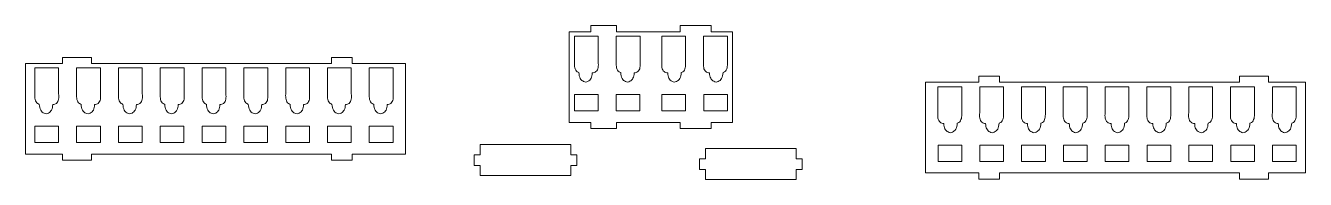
# Model space of a CAD drawing. Header units: millimetres. Extents: x -566 to 8079, y -1523 to 3979.
# Drawn here: x 5930 to 6567, y -531 to -455 of the extents above; entities that cross this region are included whole.
import ezdxf
from ezdxf.lldxf.tags import DXFTag

# ---------------------------------------------------------------- set-up
doc = ezdxf.new("R2010")
doc.units = ezdxf.units.MM
tags = doc.linetypes.add('CENTER', pattern=[10.16, 6.35, -1.27, 1.27, -1.27]).pattern_tags.tags
tags[10:11] = [DXFTag(74, 4), DXFTag(75, 0), DXFTag(340, '0'), DXFTag(46, 1.0), DXFTag(50, 0.0), DXFTag(44, 0.0), DXFTag(45, 0.0)]
tags[8:9] = [DXFTag(74, 4), DXFTag(75, 0), DXFTag(340, '0'), DXFTag(46, 1.0), DXFTag(50, 0.0), DXFTag(44, 0.0), DXFTag(45, 0.0)]
tags[6:7] = [DXFTag(74, 4), DXFTag(75, 0), DXFTag(340, '0'), DXFTag(46, 1.0), DXFTag(50, 0.0), DXFTag(44, 0.0), DXFTag(45, 0.0)]
tags[4:5] = [DXFTag(74, 4), DXFTag(75, 0), DXFTag(340, '0'), DXFTag(46, 1.0), DXFTag(50, 0.0), DXFTag(44, 0.0), DXFTag(45, 0.0)]

# ---------------------------------------------------------------- blocks, each defined once
blk = doc.blocks.new('DWG10')
at = {"color": 7, "linetype": 'Continuous', "lineweight": 15}
for p, q in [((122.33, 822.49), (122.33, 867.49)), ((133.04, 867.49), (122.33, 867.49)), ((133.04, 867.49), (133.04, 870.49)), ((133.04, 870.49), (145.73, 870.49)), ((145.73, 867.49), (145.73, 870.49)), ((177.5, 867.49), (145.73, 867.49)), ((177.5, 867.49), (177.5, 870.49)), ((177.5, 870.49), (192.9, 870.49)), ((192.9, 867.49), (192.9, 870.49)), ((203.51, 867.49), (192.9, 867.49)), ((203.51, 822.49), (203.51, 867.49)), ((124.85, 865.32), (124.85, 852.25)), ((136.71, 865.32), (124.85, 865.32)), ((136.71, 852.4), (136.71, 865.32)), ((145.65, 865.32), (145.65, 852.25)), ((157.51, 865.32), (145.65, 865.32)), ((157.51, 852.4), (157.51, 865.32)), ((180.2, 865.32), (168.33, 865.32)), ((168.33, 865.32), (168.33, 852.4)), ((180.2, 852.25), (180.2, 865.32)), ((201, 865.32), (189.13, 865.32)), ((189.13, 865.32), (189.13, 852.4)), ((201, 852.25), (201, 865.32)), ((-129.86, 851.74), (-129.86, 854.74)), ((-129.86, 854.74), (-115.36, 854.74)), ((-115.36, 851.74), (-115.36, 854.74)), ((4.01, 851.74), (4.01, 854.74)), ((4.01, 854.74), (14.32, 854.74)), ((14.32, 851.74), (14.32, 854.74)), ((-148.17, 806.74), (-148.17, 851.74)), ((-129.86, 851.74), (-148.17, 851.74)), ((-131.73, 849.57), (-143.59, 849.57)), ((-143.59, 849.57), (-143.59, 836.5)), ((-131.73, 836.65), (-131.73, 849.57)), ((-110.93, 849.57), (-122.79, 849.57)), ((-122.79, 849.57), (-122.79, 836.5)), ((4.01, 851.74), (-115.36, 851.74)), ((-110.93, 836.65), (-110.93, 849.57)), ((-90.13, 849.57), (-101.99, 849.57)), ((-101.99, 849.57), (-101.99, 836.5)), ((-90.13, 836.65), (-90.13, 849.57)), ((-81.19, 849.57), (-81.19, 836.5)), ((-69.33, 849.57), (-81.19, 849.57)), ((-69.33, 836.65), (-69.33, 849.57)), ((-60.39, 849.57), (-60.39, 836.5)), ((-48.53, 849.57), (-60.39, 849.57)), ((-48.53, 836.65), (-48.53, 849.57)), ((-39.59, 849.57), (-39.59, 836.5)), ((-27.73, 849.57), (-39.59, 849.57)), ((-27.73, 836.65), (-27.73, 849.57)), ((-18.79, 849.57), (-18.79, 836.5)), ((-6.93, 849.57), (-18.79, 849.57)), ((-6.93, 836.65), (-6.93, 849.57)), ((2.01, 849.57), (2.01, 836.5)), ((13.87, 849.57), (2.01, 849.57)), ((13.87, 836.65), (13.87, 849.57)), ((40.84, 851.74), (14.32, 851.74)), ((22.81, 849.57), (22.81, 836.5)), ((34.67, 849.57), (22.81, 849.57)), ((34.67, 836.65), (34.67, 849.57)), ((40.84, 806.74), (40.84, 851.74)), ((299.51, 797.36), (299.51, 842.36)), ((326.03, 842.36), (299.51, 842.36)), ((326.03, 842.36), (326.03, 845.36)), ((326.03, 845.36), (336.34, 845.36)), ((336.34, 842.36), (336.34, 845.36)), ((455.71, 842.36), (336.34, 842.36)), ((455.71, 842.36), (455.71, 845.36)), ((455.71, 845.36), (470.21, 845.36)), ((470.21, 842.36), (470.21, 845.36)), ((488.52, 842.36), (470.21, 842.36)), ((488.52, 797.36), (488.52, 842.36)), ((136.65, 836.26), (124.85, 836.26)), ((124.85, 836.26), (124.85, 828.26)), ((136.65, 828.26), (136.65, 836.26)), ((157.45, 836.26), (145.65, 836.26)), ((145.65, 836.26), (145.65, 828.26)), ((157.45, 828.26), (157.45, 836.26)), ((168.4, 836.26), (168.4, 828.26)), ((180.2, 836.26), (168.4, 836.26)), ((180.2, 828.26), (180.2, 836.26)), ((189.2, 836.26), (189.2, 828.26)), ((201, 836.26), (189.2, 836.26)), ((201, 828.26), (201, 836.26)), ((317.54, 840.19), (305.68, 840.19)), ((305.68, 840.19), (305.68, 827.28)), ((317.54, 827.12), (317.54, 840.19)), ((338.34, 840.19), (326.48, 840.19)), ((326.48, 840.19), (326.48, 827.28)), ((338.34, 827.12), (338.34, 840.19)), ((359.14, 840.19), (347.28, 840.19)), ((347.28, 840.19), (347.28, 827.28)), ((359.14, 827.12), (359.14, 840.19)), ((379.94, 840.19), (368.08, 840.19)), ((368.08, 840.19), (368.08, 827.28)), ((379.94, 827.12), (379.94, 840.19)), ((400.74, 840.19), (388.88, 840.19)), ((388.88, 840.19), (388.88, 827.28)), ((400.74, 827.12), (400.74, 840.19)), ((421.54, 840.19), (409.68, 840.19)), ((409.68, 840.19), (409.68, 827.28)), ((421.54, 827.12), (421.54, 840.19)), ((442.34, 840.19), (430.48, 840.19)), ((430.48, 840.19), (430.48, 827.28)), ((442.34, 827.12), (442.34, 840.19)), ((463.14, 840.19), (451.28, 840.19)), ((451.28, 840.19), (451.28, 827.28)), ((463.14, 827.12), (463.14, 840.19)), ((483.94, 840.19), (472.08, 840.19)), ((472.08, 840.19), (472.08, 827.28)), ((483.94, 827.12), (483.94, 840.19)), ((124.85, 828.26), (136.65, 828.26)), ((145.65, 828.26), (157.45, 828.26)), ((168.4, 828.26), (180.2, 828.26)), ((189.2, 828.26), (201, 828.26)), ((133.04, 822.49), (122.33, 822.49)), ((133.04, 819.49), (133.04, 822.49)), ((177.5, 822.49), (145.73, 822.49)), ((145.73, 819.49), (145.73, 822.49)), ((177.5, 819.49), (177.5, 822.49)), ((203.51, 822.49), (192.9, 822.49)), ((192.9, 819.49), (192.9, 822.49)), ((-131.79, 820.51), (-143.59, 820.51)), ((-143.59, 820.51), (-143.59, 812.51)), ((-131.79, 812.51), (-131.79, 820.51)), ((-110.99, 820.51), (-122.79, 820.51)), ((-122.79, 820.51), (-122.79, 812.51)), ((-110.99, 812.51), (-110.99, 820.51)), ((-90.19, 820.51), (-101.99, 820.51)), ((-101.99, 820.51), (-101.99, 812.51)), ((-90.19, 812.51), (-90.19, 820.51)), ((-69.39, 820.51), (-81.19, 820.51)), ((-81.19, 820.51), (-81.19, 812.51)), ((-69.39, 812.51), (-69.39, 820.51)), ((-48.59, 820.51), (-60.39, 820.51)), ((-60.39, 820.51), (-60.39, 812.51)), ((-48.59, 812.51), (-48.59, 820.51)), ((-27.79, 820.51), (-39.59, 820.51)), ((-39.59, 820.51), (-39.59, 812.51)), ((-27.79, 812.51), (-27.79, 820.51)), ((-6.99, 820.51), (-18.79, 820.51)), ((-18.79, 820.51), (-18.79, 812.51)), ((-6.99, 812.51), (-6.99, 820.51)), ((13.81, 820.51), (2.01, 820.51)), ((2.01, 820.51), (2.01, 812.51)), ((13.81, 812.51), (13.81, 820.51)), ((34.61, 820.51), (22.81, 820.51)), ((22.81, 820.51), (22.81, 812.51)), ((34.61, 812.51), (34.61, 820.51)), ((145.73, 819.49), (133.04, 819.49)), ((192.9, 819.49), (177.5, 819.49)), ((-143.59, 812.51), (-131.79, 812.51)), ((-122.79, 812.51), (-110.99, 812.51)), ((-101.99, 812.51), (-90.19, 812.51)), ((-81.19, 812.51), (-69.39, 812.51)), ((-60.39, 812.51), (-48.59, 812.51)), ((-39.59, 812.51), (-27.79, 812.51)), ((-18.79, 812.51), (-6.99, 812.51)), ((2.01, 812.51), (13.81, 812.51)), ((22.81, 812.51), (34.61, 812.51)), ((78.03, 811.41), (123.03, 811.41)), ((78.03, 806.41), (78.03, 811.41)), ((123.03, 806.41), (123.03, 811.41)), ((235.14, 809.43), (190.14, 809.43)), ((190.14, 809.43), (190.14, 804.43)), ((235.14, 809.43), (235.14, 804.43)), ((317.54, 811.13), (305.74, 811.13)), ((305.74, 811.13), (305.74, 803.13)), ((317.54, 803.13), (317.54, 811.13)), ((326.54, 811.13), (326.54, 803.13)), ((338.34, 811.13), (326.54, 811.13)), ((338.34, 803.13), (338.34, 811.13)), ((347.34, 811.13), (347.34, 803.13)), ((359.14, 811.13), (347.34, 811.13)), ((359.14, 803.13), (359.14, 811.13)), ((379.94, 811.13), (368.14, 811.13)), ((368.14, 811.13), (368.14, 803.13)), ((379.94, 803.13), (379.94, 811.13)), ((388.94, 811.13), (388.94, 803.13)), ((400.74, 811.13), (388.94, 811.13)), ((400.74, 803.13), (400.74, 811.13)), ((409.74, 811.13), (409.74, 803.13)), ((421.54, 811.13), (409.74, 811.13)), ((421.54, 803.13), (421.54, 811.13)), ((430.54, 811.13), (430.54, 803.13)), ((442.34, 811.13), (430.54, 811.13)), ((442.34, 803.13), (442.34, 811.13)), ((451.34, 811.13), (451.34, 803.13)), ((463.14, 811.13), (451.34, 811.13)), ((463.14, 803.13), (463.14, 811.13)), ((472.14, 811.13), (472.14, 803.13)), ((483.94, 811.13), (472.14, 811.13)), ((483.94, 803.13), (483.94, 811.13)), ((-129.86, 806.74), (-148.17, 806.74)), ((-129.86, 803.74), (-129.86, 806.74)), ((-115.36, 803.74), (-129.86, 803.74)), ((4.01, 806.74), (-115.36, 806.74)), ((-115.36, 803.74), (-115.36, 806.74)), ((4.01, 803.74), (4.01, 806.74)), ((14.32, 803.74), (4.01, 803.74)), ((40.84, 806.74), (14.32, 806.74)), ((14.32, 803.74), (14.32, 806.74)), ((75.03, 801.11), (75.03, 806.41)), ((75.03, 806.41), (78.03, 806.41)), ((126.03, 806.41), (123.03, 806.41)), ((126.03, 801.11), (126.03, 806.41)), ((187.14, 804.43), (187.14, 799.13)), ((187.14, 804.43), (190.14, 804.43)), ((238.14, 804.43), (235.14, 804.43)), ((238.14, 804.43), (238.14, 799.13)), ((305.74, 803.13), (317.54, 803.13)), ((326.54, 803.13), (338.34, 803.13)), ((347.34, 803.13), (359.14, 803.13)), ((368.14, 803.13), (379.94, 803.13)), ((388.94, 803.13), (400.74, 803.13)), ((409.74, 803.13), (421.54, 803.13)), ((430.54, 803.13), (442.34, 803.13)), ((451.34, 803.13), (463.14, 803.13)), ((472.14, 803.13), (483.94, 803.13)), ((75.03, 801.11), (78.03, 801.11)), ((78.03, 796.11), (78.03, 801.11)), ((78.03, 796.11), (123.03, 796.11)), ((123.03, 796.11), (123.03, 801.11)), ((126.03, 801.11), (123.03, 801.11)), ((187.14, 799.13), (190.14, 799.13)), ((190.14, 799.13), (190.14, 794.19)), ((238.14, 799.13), (235.14, 799.13)), ((235.14, 799.13), (235.14, 794.19)), ((326.03, 797.36), (299.51, 797.36)), ((326.03, 794.36), (326.03, 797.36)), ((455.71, 797.36), (336.34, 797.36)), ((336.34, 794.36), (336.34, 797.36)), ((455.71, 794.36), (455.71, 797.36)), ((488.52, 797.36), (470.21, 797.36)), ((470.21, 794.36), (470.21, 797.36)), ((235.14, 794.19), (190.14, 794.19)), ((336.34, 794.36), (326.03, 794.36)), ((470.21, 794.36), (455.71, 794.36))]:
    blk.add_line(p, q, dxfattribs=at)
for points, knots in [([(124.85, 852.25), (124.84, 851.36), (124.83, 850.02), (125.4, 848.41), (126.15, 847.53), (126.78, 847.28), (127.07, 847.17)], [0, 0, 0, 0, 0.443219, 0.661417, 0.84819, 1, 1, 1, 1]), ([(127.07, 847.17), (127.11, 846.63), (127.19, 845.63), (127.68, 844.28), (128.45, 843.32), (129.45, 842.71), (130.17, 842.56), (130.55, 842.49)], [0, 0, 0, 0, 0.253744, 0.467293, 0.657575, 0.821171, 1, 1, 1, 1]), ([(130.55, 842.49), (130.92, 842.59), (131.63, 842.77), (132.57, 843.42), (133.26, 844.36), (133.68, 845.62), (133.73, 846.54), (133.76, 847.03)], [0, 0, 0, 0, 0.188339, 0.360622, 0.548235, 0.756252, 1, 1, 1, 1]), ([(133.76, 847.03), (134.1, 847.07), (134.75, 847.14), (135.67, 847.64), (136.38, 848.55), (136.86, 850.2), (136.77, 851.52), (136.71, 852.4)], [0, 0, 0, 0, 0.146796, 0.277876, 0.437244, 0.623411, 1, 1, 1, 1]), ([(145.65, 852.25), (145.64, 851.36), (145.63, 850.02), (146.2, 848.41), (146.95, 847.53), (147.58, 847.28), (147.87, 847.17)], [0, 0, 0, 0, 0.443219, 0.661417, 0.84819, 1, 1, 1, 1]), ([(147.87, 847.17), (147.91, 846.63), (147.99, 845.63), (148.48, 844.28), (149.25, 843.32), (150.25, 842.71), (150.97, 842.56), (151.35, 842.49)], [0, 0, 0, 0, 0.253745, 0.467295, 0.657574, 0.821171, 1, 1, 1, 1]), ([(151.35, 842.49), (151.72, 842.59), (152.43, 842.77), (153.37, 843.42), (154.06, 844.36), (154.48, 845.62), (154.53, 846.54), (154.56, 847.03)], [0, 0, 0, 0, 0.188339, 0.360621, 0.548237, 0.756252, 1, 1, 1, 1]), ([(154.56, 847.03), (154.9, 847.07), (155.55, 847.14), (156.47, 847.64), (157.18, 848.55), (157.66, 850.2), (157.57, 851.52), (157.51, 852.4)], [0, 0, 0, 0, 0.146793, 0.277873, 0.437242, 0.62341, 1, 1, 1, 1]), ([(168.33, 852.4), (168.27, 851.52), (168.19, 850.2), (168.67, 848.55), (169.37, 847.64), (170.29, 847.14), (170.94, 847.07), (171.29, 847.03)], [0, 0, 0, 0, 0.37659, 0.562758, 0.722127, 0.853207, 1, 1, 1, 1]), ([(171.29, 847.03), (171.31, 846.54), (171.36, 845.62), (171.78, 844.36), (172.47, 843.42), (173.41, 842.77), (174.13, 842.59), (174.5, 842.49)], [0, 0, 0, 0, 0.243748, 0.451763, 0.639379, 0.811661, 1, 1, 1, 1]), ([(174.5, 842.49), (174.88, 842.56), (175.6, 842.71), (176.59, 843.32), (177.37, 844.28), (177.86, 845.63), (177.93, 846.63), (177.98, 847.17)], [0, 0, 0, 0, 0.178829, 0.342426, 0.532705, 0.746255, 1, 1, 1, 1]), ([(177.98, 847.17), (178.26, 847.28), (178.9, 847.53), (179.64, 848.41), (180.22, 850.02), (180.21, 851.36), (180.2, 852.25)], [0, 0, 0, 0, 0.1518058, 0.3385826, 0.556781, 1, 1, 1, 1]), ([(189.13, 852.4), (189.07, 851.52), (188.99, 850.2), (189.47, 848.55), (190.17, 847.64), (191.09, 847.14), (191.74, 847.07), (192.09, 847.03)], [0, 0, 0, 0, 0.376589, 0.562756, 0.722124, 0.853204, 1, 1, 1, 1]), ([(192.09, 847.03), (192.11, 846.54), (192.16, 845.62), (192.58, 844.36), (193.27, 843.42), (194.21, 842.77), (194.93, 842.59), (195.3, 842.49)], [0, 0, 0, 0, 0.243748, 0.451765, 0.639378, 0.811661, 1, 1, 1, 1]), ([(195.3, 842.49), (195.68, 842.56), (196.4, 842.71), (197.39, 843.32), (198.17, 844.28), (198.66, 845.63), (198.73, 846.63), (198.78, 847.17)], [0, 0, 0, 0, 0.1788291, 0.3424258, 0.5327072, 0.7462548, 1, 1, 1, 1]), ([(198.78, 847.17), (199.06, 847.28), (199.7, 847.53), (200.44, 848.41), (201.02, 850.02), (201.01, 851.36), (201, 852.25)], [0, 0, 0, 0, 0.15181, 0.338583, 0.556781, 1, 1, 1, 1]), ([(-143.59, 836.5), (-143.6, 835.61), (-143.61, 834.28), (-143.04, 832.66), (-142.29, 831.78), (-141.66, 831.53), (-141.37, 831.42)], [0, 0, 0, 0, 0.443219, 0.6614174, 0.8481942, 1, 1, 1, 1]), ([(-134.68, 831.28), (-134.34, 831.32), (-133.69, 831.39), (-132.77, 831.89), (-132.06, 832.8), (-131.58, 834.45), (-131.67, 835.77), (-131.73, 836.65)], [0, 0, 0, 0, 0.146798, 0.277883, 0.437239, 0.623408, 1, 1, 1, 1]), ([(-122.79, 836.5), (-122.8, 835.61), (-122.81, 834.28), (-122.24, 832.66), (-121.49, 831.78), (-120.86, 831.53), (-120.57, 831.42)], [0, 0, 0, 0, 0.443219, 0.6614174, 0.8481942, 1, 1, 1, 1]), ([(-113.88, 831.28), (-113.54, 831.32), (-112.89, 831.39), (-111.97, 831.89), (-111.26, 832.8), (-110.78, 834.45), (-110.87, 835.77), (-110.93, 836.65)], [0, 0, 0, 0, 0.146798, 0.277883, 0.437239, 0.623408, 1, 1, 1, 1]), ([(-101.99, 836.5), (-102, 835.61), (-102.01, 834.28), (-101.44, 832.66), (-100.69, 831.78), (-100.06, 831.53), (-99.77, 831.42)], [0, 0, 0, 0, 0.443219, 0.6614174, 0.8481942, 1, 1, 1, 1]), ([(-93.08, 831.28), (-92.74, 831.32), (-92.09, 831.39), (-91.17, 831.89), (-90.46, 832.8), (-89.98, 834.45), (-90.07, 835.77), (-90.13, 836.65)], [0, 0, 0, 0, 0.146798, 0.277883, 0.437239, 0.623408, 1, 1, 1, 1]), ([(-81.19, 836.5), (-81.2, 835.61), (-81.21, 834.28), (-80.64, 832.66), (-79.89, 831.78), (-79.26, 831.53), (-78.97, 831.42)], [0, 0, 0, 0, 0.443219, 0.6614174, 0.8481942, 1, 1, 1, 1]), ([(-72.28, 831.28), (-71.94, 831.32), (-71.29, 831.39), (-70.37, 831.89), (-69.66, 832.8), (-69.18, 834.45), (-69.27, 835.77), (-69.33, 836.65)], [0, 0, 0, 0, 0.146798, 0.277883, 0.437239, 0.623408, 1, 1, 1, 1]), ([(-60.39, 836.5), (-60.4, 835.61), (-60.41, 834.28), (-59.84, 832.66), (-59.09, 831.78), (-58.46, 831.53), (-58.17, 831.42)], [0, 0, 0, 0, 0.443219, 0.6614174, 0.8481942, 1, 1, 1, 1]), ([(-51.48, 831.28), (-51.14, 831.32), (-50.49, 831.39), (-49.57, 831.89), (-48.86, 832.8), (-48.38, 834.45), (-48.47, 835.77), (-48.53, 836.65)], [0, 0, 0, 0, 0.146798, 0.277883, 0.437239, 0.623408, 1, 1, 1, 1]), ([(-39.59, 836.5), (-39.6, 835.61), (-39.61, 834.28), (-39.04, 832.66), (-38.29, 831.78), (-37.66, 831.53), (-37.37, 831.42)], [0, 0, 0, 0, 0.4432186, 0.6614172, 0.8481941, 1, 1, 1, 1]), ([(-30.68, 831.28), (-30.34, 831.32), (-29.69, 831.39), (-28.77, 831.89), (-28.06, 832.8), (-27.58, 834.45), (-27.67, 835.77), (-27.73, 836.65)], [0, 0, 0, 0, 0.146798, 0.277883, 0.437239, 0.623408, 1, 1, 1, 1]), ([(-18.79, 836.5), (-18.8, 835.61), (-18.81, 834.28), (-18.24, 832.66), (-17.49, 831.78), (-16.86, 831.53), (-16.57, 831.42)], [0, 0, 0, 0, 0.4432146, 0.6614112, 0.8481865, 1, 1, 1, 1]), ([(-9.88, 831.28), (-9.54, 831.32), (-8.89, 831.39), (-7.97, 831.89), (-7.26, 832.8), (-6.78, 834.45), (-6.87, 835.77), (-6.93, 836.65)], [0, 0, 0, 0, 0.146797, 0.27789, 0.437241, 0.623409, 1, 1, 1, 1]), ([(2.01, 836.5), (2, 835.61), (1.99, 834.28), (2.56, 832.66), (3.31, 831.78), (3.94, 831.53), (4.23, 831.42)], [0, 0, 0, 0, 0.443217, 0.66141, 0.848186, 1, 1, 1, 1]), ([(10.92, 831.28), (11.26, 831.32), (11.91, 831.39), (12.83, 831.89), (13.54, 832.8), (14.02, 834.45), (13.93, 835.77), (13.87, 836.65)], [0, 0, 0, 0, 0.146796, 0.277889, 0.437244, 0.623411, 1, 1, 1, 1]), ([(22.81, 836.5), (22.8, 835.61), (22.79, 834.28), (23.36, 832.66), (24.11, 831.78), (24.74, 831.53), (25.03, 831.42)], [0, 0, 0, 0, 0.443217, 0.661414, 0.84819, 1, 1, 1, 1]), ([(31.72, 831.28), (32.06, 831.32), (32.71, 831.39), (33.63, 831.89), (34.34, 832.8), (34.82, 834.45), (34.73, 835.77), (34.67, 836.65)], [0, 0, 0, 0, 0.146797, 0.277887, 0.43724, 0.623409, 1, 1, 1, 1]), ([(-141.37, 831.42), (-141.33, 830.88), (-141.25, 829.88), (-140.76, 828.53), (-139.99, 827.57), (-138.99, 826.96), (-138.27, 826.82), (-137.89, 826.74)], [0, 0, 0, 0, 0.2537466, 0.4672971, 0.6575766, 0.8211606, 1, 1, 1, 1]), ([(-137.89, 826.74), (-137.52, 826.84), (-136.81, 827.02), (-135.87, 827.67), (-135.18, 828.62), (-134.76, 829.87), (-134.71, 830.79), (-134.68, 831.28)], [0, 0, 0, 0, 0.188343, 0.360622, 0.548238, 0.756253, 1, 1, 1, 1]), ([(-120.57, 831.42), (-120.53, 830.88), (-120.45, 829.88), (-119.96, 828.53), (-119.19, 827.57), (-118.19, 826.96), (-117.47, 826.82), (-117.09, 826.74)], [0, 0, 0, 0, 0.2537466, 0.4672971, 0.6575766, 0.8211606, 1, 1, 1, 1]), ([(-117.09, 826.74), (-116.72, 826.84), (-116.01, 827.02), (-115.07, 827.67), (-114.38, 828.62), (-113.96, 829.87), (-113.91, 830.79), (-113.88, 831.28)], [0, 0, 0, 0, 0.188343, 0.360622, 0.548238, 0.756253, 1, 1, 1, 1]), ([(-99.77, 831.42), (-99.73, 830.88), (-99.65, 829.88), (-99.16, 828.53), (-98.39, 827.57), (-97.39, 826.96), (-96.67, 826.82), (-96.29, 826.74)], [0, 0, 0, 0, 0.2537466, 0.4672971, 0.6575766, 0.8211606, 1, 1, 1, 1]), ([(-96.29, 826.74), (-95.92, 826.84), (-95.21, 827.02), (-94.27, 827.67), (-93.58, 828.62), (-93.16, 829.87), (-93.11, 830.79), (-93.08, 831.28)], [0, 0, 0, 0, 0.188343, 0.360622, 0.548238, 0.756253, 1, 1, 1, 1]), ([(-78.97, 831.42), (-78.93, 830.88), (-78.85, 829.88), (-78.36, 828.53), (-77.59, 827.57), (-76.59, 826.96), (-75.87, 826.82), (-75.49, 826.74)], [0, 0, 0, 0, 0.253747, 0.467298, 0.657577, 0.821169, 1, 1, 1, 1]), ([(-75.49, 826.74), (-75.12, 826.84), (-74.41, 827.02), (-73.47, 827.67), (-72.78, 828.62), (-72.36, 829.87), (-72.31, 830.79), (-72.28, 831.28)], [0, 0, 0, 0, 0.188343, 0.360622, 0.548238, 0.756253, 1, 1, 1, 1]), ([(-58.17, 831.42), (-58.13, 830.88), (-58.05, 829.88), (-57.56, 828.53), (-56.79, 827.57), (-55.79, 826.96), (-55.07, 826.82), (-54.69, 826.74)], [0, 0, 0, 0, 0.253747, 0.467298, 0.657577, 0.821169, 1, 1, 1, 1]), ([(-54.69, 826.74), (-54.32, 826.84), (-53.61, 827.02), (-52.67, 827.67), (-51.98, 828.62), (-51.56, 829.87), (-51.51, 830.79), (-51.48, 831.28)], [0, 0, 0, 0, 0.188343, 0.360622, 0.548238, 0.756253, 1, 1, 1, 1]), ([(-37.37, 831.42), (-37.33, 830.88), (-37.25, 829.88), (-36.76, 828.53), (-35.99, 827.57), (-34.99, 826.96), (-34.27, 826.82), (-33.89, 826.74)], [0, 0, 0, 0, 0.253747, 0.467298, 0.657577, 0.821169, 1, 1, 1, 1]), ([(-33.89, 826.74), (-33.52, 826.84), (-32.81, 827.02), (-31.87, 827.67), (-31.18, 828.62), (-30.76, 829.87), (-30.71, 830.79), (-30.68, 831.28)], [0, 0, 0, 0, 0.188343, 0.360622, 0.548238, 0.756253, 1, 1, 1, 1]), ([(-16.57, 831.42), (-16.53, 830.88), (-16.45, 829.88), (-15.96, 828.53), (-15.19, 827.57), (-14.19, 826.96), (-13.47, 826.82), (-13.09, 826.74)], [0, 0, 0, 0, 0.253744, 0.467294, 0.657578, 0.821161, 1, 1, 1, 1]), ([(-13.09, 826.74), (-12.72, 826.84), (-12.01, 827.02), (-11.07, 827.67), (-10.38, 828.62), (-9.96, 829.87), (-9.91, 830.79), (-9.88, 831.28)], [0, 0, 0, 0, 0.188336, 0.360616, 0.548233, 0.75625, 1, 1, 1, 1]), ([(4.23, 831.42), (4.27, 830.88), (4.35, 829.88), (4.84, 828.53), (5.61, 827.57), (6.61, 826.96), (7.33, 826.82), (7.71, 826.74)], [0, 0, 0, 0, 0.253744, 0.467294, 0.657578, 0.821161, 1, 1, 1, 1]), ([(7.71, 826.74), (8.08, 826.84), (8.79, 827.02), (9.73, 827.67), (10.42, 828.62), (10.84, 829.87), (10.89, 830.79), (10.92, 831.28)], [0, 0, 0, 0, 0.188336, 0.360623, 0.548234, 0.756251, 1, 1, 1, 1]), ([(25.03, 831.42), (25.07, 830.88), (25.15, 829.88), (25.64, 828.53), (26.41, 827.57), (27.41, 826.96), (28.13, 826.82), (28.51, 826.74)], [0, 0, 0, 0, 0.253745, 0.467295, 0.657574, 0.821161, 1, 1, 1, 1]), ([(28.51, 826.74), (28.88, 826.84), (29.59, 827.02), (30.53, 827.67), (31.22, 828.62), (31.64, 829.87), (31.69, 830.79), (31.72, 831.28)], [0, 0, 0, 0, 0.18834, 0.360619, 0.548236, 0.756251, 1, 1, 1, 1]), ([(305.68, 827.28), (305.62, 826.39), (305.54, 825.07), (306.02, 823.42), (306.72, 822.51), (307.64, 822.02), (308.29, 821.94), (308.63, 821.9)], [0, 0, 0, 0, 0.376589, 0.5627565, 0.7221233, 0.8532035, 1, 1, 1, 1]), ([(308.63, 821.9), (308.66, 821.41), (308.71, 820.49), (309.13, 819.24), (309.82, 818.29), (310.76, 817.64), (311.47, 817.46), (311.85, 817.36)], [0, 0, 0, 0, 0.243748, 0.451765, 0.63938, 0.811661, 1, 1, 1, 1]), ([(311.85, 817.36), (312.22, 817.44), (312.95, 817.58), (313.94, 818.19), (314.71, 819.15), (315.2, 820.5), (315.28, 821.5), (315.32, 822.04)], [0, 0, 0, 0, 0.178831, 0.342426, 0.532707, 0.746255, 1, 1, 1, 1]), ([(315.32, 822.04), (315.61, 822.15), (316.25, 822.4), (316.99, 823.28), (317.57, 824.9), (317.55, 826.23), (317.54, 827.12)], [0, 0, 0, 0, 0.15181, 0.338585, 0.556782, 1, 1, 1, 1]), ([(326.48, 827.28), (326.42, 826.39), (326.34, 825.07), (326.82, 823.42), (327.52, 822.51), (328.44, 822.02), (329.09, 821.94), (329.43, 821.9)], [0, 0, 0, 0, 0.376589, 0.5627565, 0.7221233, 0.8532035, 1, 1, 1, 1]), ([(329.43, 821.9), (329.46, 821.41), (329.51, 820.49), (329.93, 819.24), (330.62, 818.29), (331.56, 817.64), (332.27, 817.46), (332.65, 817.36)], [0, 0, 0, 0, 0.243748, 0.451765, 0.63938, 0.811661, 1, 1, 1, 1]), ([(332.65, 817.36), (333.02, 817.44), (333.75, 817.58), (334.74, 818.19), (335.51, 819.15), (336, 820.5), (336.08, 821.5), (336.12, 822.04)], [0, 0, 0, 0, 0.178831, 0.342427, 0.532707, 0.746256, 1, 1, 1, 1]), ([(336.12, 822.04), (336.41, 822.15), (337.05, 822.4), (337.79, 823.28), (338.37, 824.9), (338.35, 826.23), (338.34, 827.12)], [0, 0, 0, 0, 0.15181, 0.338585, 0.556782, 1, 1, 1, 1]), ([(347.28, 827.28), (347.22, 826.39), (347.14, 825.07), (347.62, 823.42), (348.32, 822.51), (349.24, 822.02), (349.89, 821.94), (350.23, 821.9)], [0, 0, 0, 0, 0.376589, 0.562757, 0.722125, 0.853206, 1, 1, 1, 1]), ([(350.23, 821.9), (350.26, 821.41), (350.31, 820.49), (350.73, 819.24), (351.42, 818.29), (352.36, 817.64), (353.07, 817.46), (353.45, 817.36)], [0, 0, 0, 0, 0.243748, 0.451764, 0.639378, 0.811661, 1, 1, 1, 1]), ([(353.45, 817.36), (353.82, 817.44), (354.55, 817.58), (355.54, 818.19), (356.31, 819.15), (356.8, 820.5), (356.88, 821.5), (356.92, 822.04)], [0, 0, 0, 0, 0.178831, 0.342426, 0.532706, 0.746255, 1, 1, 1, 1]), ([(356.92, 822.04), (357.21, 822.15), (357.85, 822.4), (358.59, 823.28), (359.17, 824.9), (359.15, 826.23), (359.14, 827.12)], [0, 0, 0, 0, 0.15181, 0.338585, 0.556782, 1, 1, 1, 1]), ([(368.08, 827.28), (368.02, 826.39), (367.94, 825.07), (368.42, 823.42), (369.12, 822.51), (370.04, 822.02), (370.69, 821.94), (371.03, 821.9)], [0, 0, 0, 0, 0.376589, 0.5627565, 0.7221233, 0.8532035, 1, 1, 1, 1]), ([(371.03, 821.9), (371.06, 821.41), (371.11, 820.49), (371.53, 819.24), (372.22, 818.29), (373.16, 817.64), (373.87, 817.46), (374.25, 817.36)], [0, 0, 0, 0, 0.243748, 0.451765, 0.63938, 0.811661, 1, 1, 1, 1]), ([(374.25, 817.36), (374.62, 817.44), (375.35, 817.58), (376.34, 818.19), (377.11, 819.15), (377.6, 820.5), (377.68, 821.5), (377.72, 822.04)], [0, 0, 0, 0, 0.178831, 0.342426, 0.532707, 0.746256, 1, 1, 1, 1]), ([(377.72, 822.04), (378.01, 822.15), (378.65, 822.4), (379.39, 823.28), (379.96, 824.9), (379.95, 826.23), (379.94, 827.12)], [0, 0, 0, 0, 0.15181, 0.338585, 0.556782, 1, 1, 1, 1]), ([(388.88, 827.28), (388.82, 826.39), (388.74, 825.07), (389.22, 823.42), (389.92, 822.51), (390.84, 822.02), (391.49, 821.94), (391.83, 821.9)], [0, 0, 0, 0, 0.376589, 0.562757, 0.722125, 0.853203, 1, 1, 1, 1]), ([(391.83, 821.9), (391.86, 821.41), (391.91, 820.49), (392.33, 819.24), (393.02, 818.29), (393.96, 817.64), (394.67, 817.46), (395.05, 817.36)], [0, 0, 0, 0, 0.2437478, 0.4517641, 0.6393789, 0.8116607, 1, 1, 1, 1]), ([(395.05, 817.36), (395.42, 817.44), (396.15, 817.58), (397.14, 818.19), (397.91, 819.15), (398.4, 820.5), (398.48, 821.5), (398.52, 822.04)], [0, 0, 0, 0, 0.178831, 0.342426, 0.532706, 0.746255, 1, 1, 1, 1]), ([(398.52, 822.04), (398.81, 822.15), (399.45, 822.4), (400.19, 823.28), (400.77, 824.9), (400.75, 826.23), (400.74, 827.12)], [0, 0, 0, 0, 0.1518099, 0.3385847, 0.5567821, 1, 1, 1, 1]), ([(409.68, 827.28), (409.62, 826.39), (409.54, 825.07), (410.02, 823.42), (410.72, 822.51), (411.64, 822.02), (412.29, 821.94), (412.63, 821.9)], [0, 0, 0, 0, 0.3765892, 0.5627567, 0.7221242, 0.8532045, 1, 1, 1, 1]), ([(412.63, 821.9), (412.66, 821.41), (412.71, 820.49), (413.13, 819.24), (413.82, 818.29), (414.76, 817.64), (415.47, 817.46), (415.85, 817.36)], [0, 0, 0, 0, 0.2437478, 0.4517641, 0.6393789, 0.8116607, 1, 1, 1, 1]), ([(415.85, 817.36), (416.22, 817.44), (416.95, 817.58), (417.94, 818.19), (418.71, 819.15), (419.2, 820.5), (419.28, 821.5), (419.32, 822.04)], [0, 0, 0, 0, 0.178831, 0.342426, 0.532706, 0.746255, 1, 1, 1, 1]), ([(419.32, 822.04), (419.61, 822.15), (420.25, 822.4), (420.99, 823.28), (421.57, 824.9), (421.55, 826.23), (421.54, 827.12)], [0, 0, 0, 0, 0.151809, 0.3385839, 0.5567815, 1, 1, 1, 1]), ([(430.48, 827.28), (430.42, 826.39), (430.34, 825.07), (430.82, 823.42), (431.52, 822.51), (432.44, 822.02), (433.09, 821.94), (433.43, 821.9)], [0, 0, 0, 0, 0.376589, 0.562757, 0.722124, 0.853203, 1, 1, 1, 1]), ([(433.43, 821.9), (433.46, 821.41), (433.51, 820.49), (433.93, 819.24), (434.62, 818.29), (435.56, 817.64), (436.27, 817.46), (436.65, 817.36)], [0, 0, 0, 0, 0.243748, 0.451764, 0.639379, 0.81166, 1, 1, 1, 1]), ([(436.65, 817.36), (437.02, 817.44), (437.75, 817.58), (438.74, 818.19), (439.51, 819.15), (440, 820.5), (440.08, 821.5), (440.12, 822.04)], [0, 0, 0, 0, 0.1788302, 0.3424259, 0.5327065, 0.7462553, 1, 1, 1, 1]), ([(440.12, 822.04), (440.41, 822.15), (441.05, 822.4), (441.79, 823.28), (442.37, 824.9), (442.35, 826.23), (442.34, 827.12)], [0, 0, 0, 0, 0.1518099, 0.3385847, 0.5567821, 1, 1, 1, 1]), ([(451.28, 827.28), (451.22, 826.39), (451.14, 825.07), (451.62, 823.42), (452.32, 822.51), (453.24, 822.02), (453.89, 821.94), (454.23, 821.9)], [0, 0, 0, 0, 0.376589, 0.562757, 0.722123, 0.853204, 1, 1, 1, 1]), ([(454.23, 821.9), (454.26, 821.41), (454.31, 820.49), (454.73, 819.24), (455.42, 818.29), (456.36, 817.64), (457.07, 817.46), (457.45, 817.36)], [0, 0, 0, 0, 0.243748, 0.451764, 0.639379, 0.811661, 1, 1, 1, 1]), ([(457.45, 817.36), (457.82, 817.44), (458.55, 817.58), (459.54, 818.19), (460.31, 819.15), (460.8, 820.5), (460.88, 821.5), (460.92, 822.04)], [0, 0, 0, 0, 0.178831, 0.342426, 0.532707, 0.746256, 1, 1, 1, 1]), ([(460.92, 822.04), (461.21, 822.15), (461.85, 822.4), (462.59, 823.28), (463.17, 824.9), (463.15, 826.23), (463.14, 827.12)], [0, 0, 0, 0, 0.1518099, 0.3385847, 0.5567821, 1, 1, 1, 1]), ([(472.08, 827.28), (472.02, 826.39), (471.94, 825.07), (472.42, 823.42), (473.12, 822.51), (474.04, 822.02), (474.69, 821.94), (475.03, 821.9)], [0, 0, 0, 0, 0.376589, 0.5627564, 0.7221238, 0.8532041, 1, 1, 1, 1]), ([(475.03, 821.9), (475.06, 821.41), (475.11, 820.49), (475.53, 819.24), (476.22, 818.29), (477.16, 817.64), (477.87, 817.46), (478.25, 817.36)], [0, 0, 0, 0, 0.243748, 0.451764, 0.639379, 0.811661, 1, 1, 1, 1]), ([(478.25, 817.36), (478.62, 817.44), (479.35, 817.58), (480.34, 818.19), (481.11, 819.15), (481.6, 820.5), (481.68, 821.5), (481.72, 822.04)], [0, 0, 0, 0, 0.178831, 0.342426, 0.532706, 0.746255, 1, 1, 1, 1]), ([(481.72, 822.04), (482.01, 822.15), (482.65, 822.4), (483.39, 823.28), (483.97, 824.9), (483.95, 826.23), (483.94, 827.12)], [0, 0, 0, 0, 0.151809, 0.338584, 0.556782, 1, 1, 1, 1])]:
    blk.add_open_spline(points, degree=3, knots=knots, dxfattribs=at)

msp = doc.modelspace()

# ---------------------------------------------------------------- block references
at = {"linetype": 'CENTER'}
msp.add_blockref('DWG10', (6078.36, -1325.5), dxfattribs=at)

doc.saveas('drawing.dxf')
